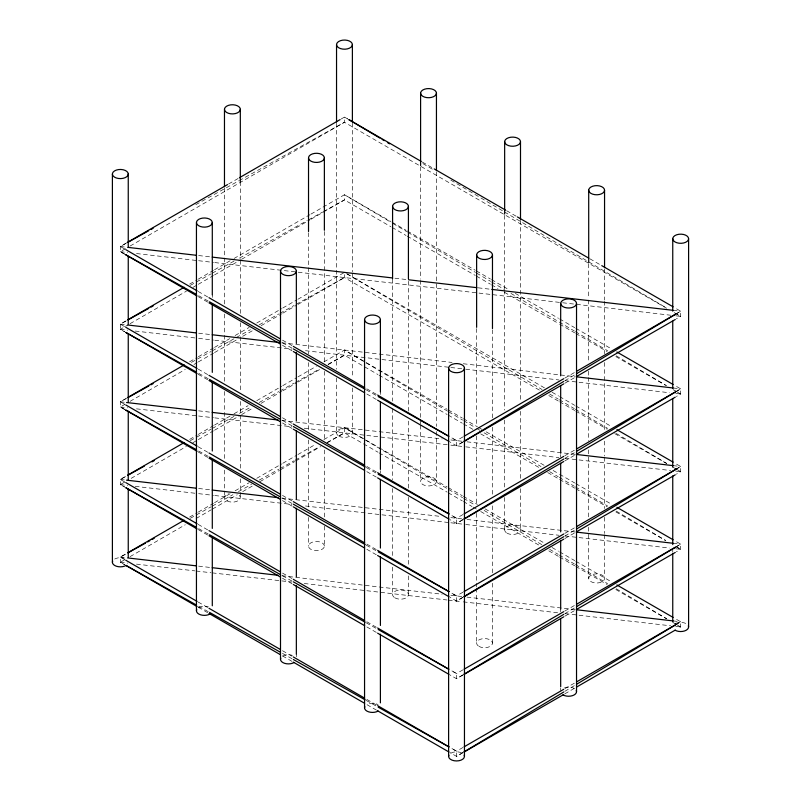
<?xml version="1.0" encoding="UTF-8"?>
<svg xmlns="http://www.w3.org/2000/svg" width="801" height="801" viewBox="0 0 801 801"><rect width="100%" height="100%" fill="white"/><g stroke="black" fill="none" stroke-linecap="round" stroke-linejoin="round"><path stroke-width="0.6" stroke-dasharray="4 3" d="M462.968 441.932L456.54 445.787L450.052 442.042M564.855 380.755L574.507 374.958M675.313 314.423L680.68 311.209L674.192 307.464M462.968 519.569L456.54 523.433L450.052 519.689M564.855 458.402L574.507 452.605M675.313 392.069L680.68 388.855L674.192 385.111M462.968 597.216L456.54 601.08L450.052 597.336M564.855 536.049L574.507 530.252M675.313 469.716L680.68 466.502L674.192 462.758M462.968 674.863L456.54 678.727L450.052 674.983M564.855 613.686L574.507 607.899M675.313 547.363L680.68 544.149L674.192 540.395M462.968 752.509L456.54 756.374L450.052 752.63M564.855 691.333L574.507 685.546M675.313 625.01L680.68 621.786L674.192 618.042M124.646 254.177L120.32 251.674L120.32 246.508L126.818 242.753M228.605 183.99L238.348 178.363M341.216 118.969L344.46 117.096L347.704 118.969L344.46 117.096L344.46 122.273L666.622 308.265M124.676 254.127L120.32 251.674L128.981 246.678M130.062 246.057L344.46 122.273L240.59 179.845M128.981 324.325L120.32 329.321L124.676 331.774L120.32 329.321L120.32 324.145L126.818 320.4M189.617 284.135L197.196 279.759M198.288 279.138L213.446 270.388M214.528 269.757L232.931 259.134M234.012 258.503L309.817 214.748M310.898 214.117L344.46 194.743L390.948 221.577M130.062 323.694L186.373 291.194M192.871 287.439L197.196 284.936M198.288 284.315L213.446 275.564M214.528 274.933L240.51 259.935M241.592 259.304L309.817 219.925M310.898 219.294L344.46 199.92L390.948 226.753M124.646 409.471L120.32 406.968L120.32 401.792L126.818 398.047M189.617 361.782L197.196 357.406M198.288 356.785L213.446 348.035M214.528 347.404L229.687 338.653M235.104 335.529L249.181 327.399M256.761 323.023L281.662 308.645M282.743 308.025L296.821 299.894M297.902 299.264L344.46 272.39L344.46 277.567L540.134 390.538M124.676 409.421L120.32 406.968L124.656 404.475M130.062 401.341L185.291 369.461M193.952 364.465L197.196 362.583M198.288 361.962L213.446 353.211M214.528 352.58L237.266 339.454M242.683 336.33L252.425 330.703M261.086 325.697L281.662 313.822M282.743 313.201L296.821 305.071M297.902 304.44L344.46 277.567L295.259 304.831M124.656 482.112L120.32 484.615L124.676 487.058L120.32 484.615L120.32 479.439L126.818 475.694M189.617 439.429L197.196 435.053M198.288 434.432L213.446 425.681M214.528 425.051L232.931 414.427M234.012 413.797L248.09 405.676M256.761 400.67L281.662 386.292M282.743 385.671L296.821 377.541M297.902 376.911L316.315 366.287M323.894 361.912L344.46 350.037L377.982 369.381M131.154 478.367L186.373 446.477M192.871 442.733L197.196 440.23M198.288 439.609L213.446 430.858M214.528 430.227L240.51 415.228M241.592 414.598L253.506 407.719M261.086 403.344L281.662 391.469M282.743 390.848L296.821 382.718M297.902 382.087L319.559 369.591M328.22 364.585L344.46 355.213L377.982 374.558M124.656 559.759L120.32 562.262L124.676 564.705L120.32 562.262L120.32 557.085L126.818 553.331M189.617 517.076L197.196 512.7M198.288 512.079L213.446 503.318M214.528 502.698L230.768 493.316M235.104 490.823L249.181 482.693M256.761 478.317L281.662 463.939M282.743 463.308L296.821 455.188M297.902 454.557L315.224 444.555M323.894 439.559L344.46 427.674L377.982 447.028M130.062 556.635L185.291 524.755M196.115 518.497L211.274 509.746M212.365 509.126L237.266 494.748M242.683 491.624L253.506 485.366M260.005 481.621L279.499 470.367M280.58 469.736L294.658 461.616M295.739 460.986L320.64 446.608M327.138 442.853L344.46 432.85L377.982 452.205M463.028 436.865L456.54 440.61L451.093 437.556M564.815 378.102L574.567 372.475M676.344 313.712L680.68 311.209L680.68 316.385L676.344 318.888M463.028 442.042L456.54 445.787L456.54 440.61L450.052 436.865M564.815 383.279L574.567 377.651M463.028 514.512L456.54 518.257L451.093 515.203M564.815 455.749L574.567 450.122M676.344 391.349L680.68 388.855L680.68 394.032L676.344 396.525M463.028 519.689L456.54 523.433L456.54 518.257L450.052 514.512M564.815 460.925L574.567 455.298M463.028 592.159L456.54 595.904L451.093 592.85M564.815 533.386L574.567 527.769M676.344 468.996L680.68 466.502L680.68 471.679L676.344 474.172M463.028 597.336L456.54 601.08L456.54 595.904L450.052 592.159M564.815 538.562L574.567 532.945M463.028 669.806L456.54 673.551L451.093 670.497M564.815 611.033L574.567 605.406M676.344 546.642L680.68 544.149L680.68 549.326L676.344 551.819M463.028 674.983L456.54 678.727L456.54 673.551L450.052 669.806M564.815 616.209L574.567 610.582M463.028 747.443L456.54 751.198L451.093 748.144M564.815 688.68L574.567 683.053M676.344 624.289L680.68 621.786L680.68 626.963L677.426 628.845M463.028 752.62L456.54 756.374L456.54 751.198L450.052 747.453M564.815 693.856L574.567 688.229M124.646 249.001L120.32 246.508L126.878 242.863M195.764 204.686L239.499 180.445M124.646 326.648L120.32 324.145L126.878 320.51M190.298 285.366L211.074 273.852M212.165 273.241L234.032 261.126M239.499 258.092L307.294 220.525M308.385 219.915L322.593 212.035M323.694 211.434L344.46 199.92L344.46 194.743L391.729 222.758M124.646 404.295L120.32 401.792L126.878 398.157M191.389 362.402L211.074 351.499M212.165 350.888L235.124 338.162M236.215 337.561L250.433 329.682M259.184 324.836L278.858 313.922M279.96 313.321L294.167 305.441M124.646 481.942L120.32 479.439L126.878 475.804M190.298 440.66L211.074 429.146M212.165 428.535L234.032 416.42M239.499 413.386L251.524 406.718M259.184 402.482L278.858 391.569M279.96 390.968L294.167 383.088M295.259 382.477L319.319 369.151M328.06 364.295L344.46 355.213L344.46 350.037L447.589 411.153M124.646 559.579L120.32 557.085L126.878 553.451M190.298 518.297L211.074 506.793M212.165 506.182L232.941 494.668M238.408 491.634L251.524 484.365M259.184 480.119L278.858 469.216M279.96 468.605L294.167 460.735M295.259 460.124L319.319 446.798M326.968 442.553L344.46 432.85L344.46 427.674L447.589 488.8M120.32 246.508L127.78 247.359M198.598 255.539L211.023 256.981M394.913 278.207L407.339 279.639M478.157 287.819L490.582 289.261M673.22 310.347L680.68 311.209M120.32 251.674L127.78 252.535M136.47 253.547L197.356 260.575M198.598 260.715L213.507 262.438M214.748 262.578L561.401 302.608M562.642 302.758L670.737 315.234M675.714 315.804L680.68 316.385L674.232 312.56M120.32 324.145L127.78 325.006M198.598 333.186L211.023 334.618M281.842 342.798L452.064 362.452M463.248 363.744L575.068 376.66M673.22 387.994L680.68 388.855M120.32 329.321L127.78 330.182M135.229 331.043L197.356 338.222M198.598 338.362L213.507 340.085M214.748 340.225L291.784 349.126M305.451 350.698L449.581 367.349M450.823 367.489L464.49 369.061M465.731 369.211L558.918 379.964M565.126 380.685L669.496 392.74M675.714 393.451L680.68 394.032L673.16 389.576M120.32 401.792L125.286 402.372M198.598 410.833L211.023 412.265M281.842 420.445L442.122 438.948M450.823 439.959L462.007 441.251M466.973 441.822L575.068 454.307M673.22 465.641L680.68 466.502M120.32 406.968L127.78 407.829M136.47 408.84L197.356 415.869M198.598 416.009L213.507 417.732M214.748 417.872L291.784 426.773M304.21 428.205L449.581 444.986M450.823 445.136L464.49 446.708M465.731 446.858L558.918 457.611M565.126 458.332L670.737 470.527M675.714 471.098L680.68 471.679L674.232 467.854M120.32 479.439L125.286 480.019M198.598 488.48L211.023 489.912M281.842 498.092L440.88 516.455M450.823 517.606L462.007 518.898M466.973 519.469L575.068 531.954M673.22 543.288L680.68 544.149M120.32 484.615L127.78 485.476M135.229 486.337L197.356 493.516M198.598 493.656L213.507 495.378M214.748 495.519L291.784 504.42M305.451 505.992L449.581 522.632M450.823 522.783L464.49 524.355M465.731 524.505L558.918 535.258M565.126 535.979L669.496 548.034M675.714 548.745L680.68 549.326L675.313 546.142M120.32 557.085L127.78 557.947M198.598 566.127L211.023 567.559M281.842 575.739L442.122 594.242M450.823 595.253L462.007 596.545M466.973 597.115L575.068 609.591M673.22 620.925L680.68 621.786M120.32 562.262L127.78 563.123M136.47 564.124L194.873 570.873M196.115 571.013L211.023 572.735M212.265 572.875L291.784 582.057M304.21 583.498L447.088 599.999M448.34 600.139L462.007 601.721M463.248 601.861L557.676 612.765M565.126 613.626L670.737 625.821M675.714 626.392L680.68 626.963L673.16 622.507M198.658 295.699L208.45 301.206M282.443 342.788L292.235 348.285M366.227 389.867L376.019 395.364M198.658 373.346L208.45 378.853M282.443 420.435L292.235 425.932M366.227 467.514L376.019 473.011M198.658 450.993L208.45 456.5M282.443 498.072L292.235 503.579M366.227 545.161L376.019 550.657M198.658 528.64L208.45 534.147M282.443 575.719L292.235 581.226M366.227 622.808L376.019 628.304M198.658 606.287L208.45 611.794M282.443 653.366L292.235 658.873M366.227 700.444L376.019 705.951M422.297 162.032L433.111 168.28M506.622 210.713L516.355 216.34M589.866 258.773L600.68 265.021M674.192 312.64L680.68 316.385M392.029 222.207L406.087 230.318M407.168 230.938L475.273 270.267M476.355 270.888L490.412 278.998M491.494 279.629L508.785 289.612M515.273 293.356L558.517 318.327M559.599 318.948L574.738 327.689M575.819 328.31L611.493 348.906M392.029 227.384L406.087 235.494M407.168 236.115L475.273 275.444M476.355 276.065L490.412 284.175M491.494 284.806L497.982 288.55M504.46 292.295L558.517 323.504M559.599 324.125L574.738 332.866M575.819 333.486L607.168 351.589M615.819 356.575L665.541 385.291M673.11 389.656L680.68 394.032M544.46 387.854L345.541 273.011L542.107 389.536M552.029 392.22L558.517 395.964M559.599 396.595L574.738 405.336M575.819 405.957L611.493 426.553M548.785 395.524L558.517 401.141M559.599 401.772L574.738 410.512M575.819 411.133L607.168 429.236M614.737 433.601L666.622 463.559M673.11 467.303L680.68 471.679M379.063 370.002L447.168 409.331M448.25 409.952L462.297 418.062M463.378 418.693L477.436 426.803M478.517 427.424L481.761 429.296M486.087 431.799L544.46 465.501M553.111 470.497L558.517 473.611M559.599 474.242L574.738 482.973M575.819 483.604L611.493 504.199M379.063 375.178L447.168 414.507M448.25 415.128L462.297 423.238M463.378 423.869L473.111 429.486M480.68 433.852L540.134 468.185M547.704 472.55L558.517 478.788M559.599 479.419L574.738 488.149M575.819 488.78L607.168 506.883M615.819 511.869L665.541 540.585M676.354 546.823L680.68 549.326M198.157 291.444L207.89 297.061M282.483 340.125L292.215 345.742M366.808 388.805L376.54 394.422M198.157 296.62L207.89 302.237M282.483 345.301L292.215 350.918M366.808 393.982L376.54 399.599M379.063 447.649L447.168 486.978M448.25 487.599L462.297 495.709M463.378 496.34L477.436 504.45M485.005 508.815L544.46 543.148M552.029 547.514L558.517 551.258M559.599 551.889L574.738 560.62M575.819 561.251L611.493 581.846M379.063 452.825L447.168 492.154M448.25 492.775L462.297 500.885M463.378 501.516L472.029 506.502M473.111 507.133L476.355 509.005M480.68 511.499L540.134 545.831M548.785 550.818L558.517 556.435M559.599 557.065L574.738 565.796M575.819 566.427L607.168 584.52M615.819 589.516L666.622 618.853M673.11 622.597L680.68 626.963M198.157 369.091L207.89 374.708M282.483 417.772L292.215 423.389M366.808 466.452L376.54 472.069M198.157 374.267L207.89 379.884M282.483 422.948L292.215 428.565M366.808 471.629L376.54 477.246M198.157 446.738L207.89 452.355M282.483 495.418L292.215 501.036M366.808 544.099L376.54 549.716M198.157 451.914L207.89 457.531M282.483 500.595L292.215 506.212M366.808 549.276L376.54 554.893M198.157 524.375L207.89 530.002M282.483 573.065L292.215 578.682M366.808 621.746L376.54 627.363M198.157 529.551L207.89 535.178M282.483 578.242L292.215 583.859M366.808 626.923L376.54 632.54M198.157 602.022L207.89 607.639M282.483 650.712L292.215 656.329M366.808 699.393L376.54 705.01M198.157 607.198L207.89 612.815M282.483 655.889L292.215 661.506M376.54 710.187L366.808 704.57A7.92 4.576 0 0 1 378.082 704.61M422.878 163.574L433.621 169.942M450.803 180.125L503.439 211.324M504.52 211.965L666.712 308.105M392.8 223.389L406.768 231.669M407.839 232.31L475.514 272.42M476.585 273.051L490.552 281.331M491.624 281.972L504.52 289.612M510.958 293.426L558.227 321.441M559.298 322.082L574.337 330.993M575.408 331.634L607.639 350.738M616.229 355.824L666.712 385.752M549.626 394.002L558.227 399.088M559.298 399.729L574.337 408.64M575.408 409.281L607.639 428.375M616.229 433.471L666.712 463.399M448.66 411.794L462.628 420.074M463.699 420.705L475.514 427.714M476.585 428.345L479.809 430.257M484.104 432.8L541.035 466.552M549.626 471.639L558.227 476.735M559.298 477.376L574.337 486.287M575.408 486.928L607.639 506.022M616.229 511.118L665.641 540.405M448.66 489.441L462.628 497.711M463.699 498.352L475.514 505.361M484.104 510.447L542.107 544.83M549.626 549.286L558.227 554.382M559.298 555.023L574.337 563.934M575.408 564.565L607.639 583.669M616.229 588.765L666.712 618.692M672.75 548.325L672.75 552.069M604.555 268.856L604.555 300.065M604.555 301.306L604.555 353.742M604.555 362.483L604.555 431.138M604.555 441.121L604.555 456.099M604.555 457.351L604.555 508.535M604.555 517.266L604.555 533.496M604.555 534.748L604.555 578.442A7.92 4.576 0 0 1 592.66 582.397A7.92 4.576 0 0 1 592.66 574.477A7.92 4.576 0 0 1 604.555 578.442M588.705 263.859L588.705 298.813M588.705 300.065L588.705 362.483M588.705 371.213L588.705 376.21M588.705 377.461L588.705 441.121M588.705 449.862L588.705 517.266M588.705 527.258L588.705 578.442M560.68 454.487L560.68 456.981M560.68 609.281L560.68 611.774M560.68 687.929L560.68 690.422M520.5 220.325L520.5 401.331M520.5 411.324L520.5 479.979M520.5 488.72L520.5 529.912M504.65 215.329L504.65 288.981M504.65 290.232L504.65 410.072M504.65 420.054L504.65 488.72M504.65 497.451L504.65 529.912M492.475 329.812L492.475 418.442M492.475 427.183L492.475 495.839M492.475 505.831L492.475 573.236M492.475 583.218L492.475 643.143M476.625 328.56L476.625 425.932M476.625 435.924L476.625 504.58M476.625 513.321L476.625 581.977M476.625 583.218L476.625 586.973M476.625 588.214L476.625 643.143M436.445 171.794L436.445 426.452M436.445 431.449L436.445 481.381A7.92 4.576 0 0 1 424.56 485.346A7.92 4.576 0 0 1 424.56 477.416A7.92 4.576 0 0 1 436.445 481.381M420.595 166.808L420.595 279.159M420.595 280.4L420.595 418.963M420.595 420.215L420.595 423.959M420.595 425.211L420.595 481.381M408.42 281.281L408.42 411.113M408.42 421.096L408.42 488.51M408.42 497.241L408.42 565.907M408.42 575.889L408.42 594.612M392.58 278.788L392.58 401.121M392.58 408.61L392.58 479.769M392.58 488.51L392.58 557.166M392.58 567.148L392.58 594.612M380.405 392.019L380.405 394.513M380.405 470.668L380.405 473.161M352.39 123.274L352.39 271.819M352.39 273.071L352.39 377.932M352.39 387.914L352.39 432.85M336.54 123.274L336.54 369.191M336.54 377.932L336.54 432.85M324.375 231.509L324.375 362.583M324.375 371.324L324.375 439.979M324.375 449.962L324.375 517.376M324.375 526.117L324.375 546.092A7.92 4.576 0 0 1 312.48 550.047A7.92 4.576 0 0 1 312.48 542.127A7.92 4.576 0 0 1 324.375 546.092M308.525 232.761L308.525 266.463M308.525 267.714L308.525 353.842M308.525 362.583L308.525 429.997M308.525 439.979L308.525 508.635M308.525 517.376L308.525 546.092M296.35 654.327L296.35 656.82M240.32 181.737L240.32 259.123M240.32 260.375L240.32 314.052M240.32 322.793L240.32 391.449M240.32 401.441L240.32 413.917M240.32 415.168L240.32 470.097M240.32 478.838L240.32 491.313M240.32 492.565L240.32 497.561M224.47 187.975L224.47 304.07M224.47 314.052L224.47 334.027M224.47 335.279L224.47 382.708M224.47 391.449L224.47 460.104M224.47 470.097L224.47 497.561M212.295 294.968L212.295 297.461M675.073 623.729A7.92 4.576 0 0 1 686.287 623.729M564.645 687.709A7.92 4.576 0 0 1 574.207 688.439M239.259 495.268A7.92 4.576 0 0 1 236.355 501.516A7.92 4.576 0 0 1 225.532 499.844A7.92 4.576 0 0 1 228.425 493.596M450.933 753.14A7.92 4.576 0 0 1 462.137 753.14M282.823 656.079A7.92 4.576 0 0 1 292.395 655.358M198.768 607.558A7.92 4.576 0 0 1 208.34 606.828M114.713 559.028A7.92 4.576 0 0 1 124.285 558.297M506.973 533.146A7.92 4.576 0 0 0 520.229 531.093A7.92 4.576 0 0 0 510.517 525.496A7.92 4.576 0 0 0 506.973 533.146M338.863 436.094A7.92 4.576 0 0 0 352.12 434.042A7.92 4.576 0 0 0 342.417 428.435A7.92 4.576 0 0 0 338.863 436.094M478.948 646.377A7.92 4.576 0 0 0 492.204 644.324A7.92 4.576 0 0 0 482.502 638.727A7.92 4.576 0 0 0 478.948 646.377M394.893 597.846A7.92 4.576 0 0 0 408.16 595.804A7.92 4.576 0 0 0 398.447 590.197A7.92 4.576 0 0 0 394.893 597.846"/><path stroke-width="1.2" d="M464.039 441.281L563.784 381.396M576.65 373.666L675.313 314.423M464.039 518.928L563.784 459.043M576.65 451.313L675.313 392.069M464.039 596.575L563.784 536.69M576.65 528.96L675.313 469.716M464.039 674.222L563.784 614.337M576.65 606.607L675.313 547.363M464.039 751.869L563.784 691.984M576.65 684.254L675.313 625.01M127.9 242.122L227.524 184.61M239.429 177.732L340.135 119.599M127.9 319.769L184.21 287.269M127.9 397.416L184.21 364.906M127.9 475.063L184.21 442.553M127.9 552.71L184.21 520.199M464.119 436.235L563.734 378.723M576.73 371.223L675.263 314.332M464.119 441.411L563.734 383.899M576.73 376.4L675.263 319.509M464.119 513.882L563.734 456.37M576.73 448.87L675.263 391.979M464.119 519.058L563.734 461.546M576.73 454.047L675.263 397.156M464.119 591.528L563.734 534.017M576.73 526.517L675.263 469.626M464.119 596.705L563.734 539.193M576.73 531.694L675.263 474.803M464.119 669.175L563.734 611.664M576.73 604.164L675.263 547.273M464.119 674.352L563.734 616.84M576.73 609.341L675.263 552.45M464.119 746.822L563.734 689.311M576.73 681.801L675.263 624.92M464.119 751.999L563.734 694.487M576.73 686.978L675.263 630.097M127.97 242.262L148.746 230.748M150.938 229.537L153.121 228.325M127.97 319.909L148.746 308.395M150.938 307.183L153.121 305.972M127.97 397.556L148.746 386.042M150.938 384.83L153.121 383.619M127.97 475.203L144.37 466.112M152.03 461.867L154.213 460.655M127.97 552.84L145.472 543.148M147.654 541.937L149.847 540.725M152.03 539.514L154.213 538.302M127.78 247.359L196.115 255.259M212.265 257.121L392.42 277.927M408.58 279.789L476.915 287.679M491.824 289.401L673.22 310.347M127.78 325.006L196.115 332.896M212.265 334.768L279.359 342.508M576.309 376.8L673.22 387.994M126.538 402.513L196.115 410.543M212.265 412.415L278.117 420.014M576.309 454.447L673.22 465.641M126.538 480.159L196.115 488.189M212.265 490.062L278.117 497.661M576.309 532.094L673.22 543.288M127.78 557.947L196.115 565.836M212.265 567.699L278.117 575.308M576.309 609.741L673.22 620.925M125.757 254.738L196.485 294.478M209.542 301.817L280.27 341.556M293.326 348.896L365.136 389.256M378.192 396.595L448.92 436.335L377.621 395.053M196.485 372.125L125.757 332.385L197.076 373.636M209.542 379.464L280.27 419.203M293.326 426.543L365.136 466.903M378.192 474.232L448.92 513.982M125.757 410.032L196.485 449.772M209.542 457.111L280.27 496.85M293.326 504.189L365.136 544.55M378.192 551.879L448.92 591.629M196.485 527.418L125.757 487.679L197.076 528.93M209.542 534.758L280.27 574.497M293.326 581.836L365.136 622.187M378.192 629.526L448.92 669.276L377.621 627.994M196.485 605.065L125.757 565.316L197.076 606.577M209.542 612.405L280.27 652.144M293.326 659.483L365.136 699.834M378.192 707.173L448.92 746.922M421.216 161.412L348.785 119.589L379.914 138.102M434.192 168.901L505.541 210.092M517.436 216.961L588.785 258.152M601.761 265.642L673.11 306.833M616.9 352.029L673.11 384.48M616.9 429.676L673.11 462.127M616.9 507.323L673.11 539.774M125.727 249.622L197.076 290.813M208.971 297.682L280.32 338.873M293.296 346.372L364.645 387.564M125.727 254.798L197.076 295.99M208.971 302.858L280.32 344.05M293.296 351.539L364.645 392.74M377.621 400.23L448.971 441.421M616.9 584.96L673.11 617.421M125.727 327.269L197.076 368.46M208.971 375.329L280.32 416.52M293.296 424.009L364.645 465.211M377.621 472.7L448.971 513.892M208.971 380.505L280.32 421.696M293.296 429.186L364.645 470.387M377.621 477.877L448.971 519.068M125.727 404.916L197.076 446.107M208.971 452.976L280.32 494.167M293.296 501.656L364.645 542.858M377.621 550.347L448.971 591.538M125.727 410.092L197.076 451.283M208.971 458.152L280.32 499.343M293.296 506.833L364.645 548.034M377.621 555.524L448.971 596.715M125.727 482.562L197.076 523.754M208.971 530.622L280.32 571.814M293.296 579.303L364.645 620.495M208.971 535.799L280.32 576.99M293.296 584.48L364.645 625.671M377.621 633.17L448.971 674.362M125.727 560.209L197.076 601.401M208.971 608.269L280.32 649.461M293.296 656.95L364.645 698.142M377.621 705.631L448.971 746.832M208.971 613.446L280.32 654.637M293.296 662.127L364.645 703.318M377.621 710.807L448.971 752.009M382.057 139.384L384.21 140.656M387.434 142.558L389.576 143.84M688.6 238.738A7.92 4.576 0 0 1 676.715 242.703A7.92 4.576 0 0 1 676.715 234.773A7.92 4.576 0 0 1 688.6 238.738L688.6 626.963M672.75 238.738L672.75 311.138M672.75 321.131L672.75 388.535M672.75 398.528L672.75 467.183M672.75 475.924L672.75 544.58M672.75 553.311L672.75 621.976M604.555 190.207A7.92 4.576 0 0 1 592.66 194.172A7.92 4.576 0 0 1 592.66 186.243A7.92 4.576 0 0 1 604.555 190.207L604.555 267.604M588.705 190.207L588.705 262.608M576.53 303.439A7.92 4.576 0 0 1 564.645 307.404A7.92 4.576 0 0 1 564.645 299.484A7.92 4.576 0 0 1 576.53 303.439L576.53 691.674M560.68 303.439L560.68 375.839M560.68 385.832L560.68 453.236M560.68 463.228L560.68 531.884M560.68 540.625L560.68 609.281M560.68 619.263L560.68 686.677M520.5 141.677A7.92 4.576 0 0 1 508.605 145.642A7.92 4.576 0 0 1 508.605 137.722A7.92 4.576 0 0 1 520.5 141.677L520.5 219.073M504.65 141.677L504.65 214.087M492.475 254.908A7.92 4.576 0 0 1 480.59 258.873A7.92 4.576 0 0 1 480.59 250.953A7.92 4.576 0 0 1 492.475 254.908L492.475 328.56M476.625 254.908L476.625 327.319M464.46 368.15A7.92 4.576 0 0 1 452.575 372.105A7.92 4.576 0 0 1 452.575 364.185A7.92 4.576 0 0 1 464.46 368.15L464.46 756.374M448.61 368.15L448.61 756.374M436.445 93.156A7.92 4.576 0 0 1 424.56 97.111A7.92 4.576 0 0 1 424.56 89.191A7.92 4.576 0 0 1 436.445 93.156L436.445 170.553M420.595 93.156L420.595 165.557M408.42 206.388A7.92 4.576 0 0 1 396.535 210.343A7.92 4.576 0 0 1 396.535 202.423A7.92 4.576 0 0 1 408.42 206.388L408.42 278.788M392.58 206.388L392.58 278.788M380.405 319.619A7.92 4.576 0 0 1 368.52 323.584A7.92 4.576 0 0 1 368.52 315.654A7.92 4.576 0 0 1 380.405 319.619L380.405 392.019M380.405 402.002L380.405 469.416M380.405 479.399L380.405 548.064M380.405 556.795L380.405 625.461M380.405 634.192L380.405 702.857M364.555 319.619L364.555 707.844M352.39 44.626A7.92 4.576 0 0 1 340.505 48.591A7.92 4.576 0 0 1 340.505 40.661A7.92 4.576 0 0 1 352.39 44.626L352.39 122.022M336.54 44.626L336.54 122.022M324.375 157.857A7.92 4.576 0 0 1 312.48 161.822A7.92 4.576 0 0 1 312.48 153.892A7.92 4.576 0 0 1 324.375 157.857L324.375 230.257M308.525 157.857L308.525 231.509M296.35 271.088A7.92 4.576 0 0 1 284.465 275.053A7.92 4.576 0 0 1 284.465 267.123A7.92 4.576 0 0 1 296.35 271.088L296.35 343.489M296.35 352.23L296.35 420.885M296.35 430.878L296.35 499.534M296.35 508.275L296.35 576.93M296.35 585.671L296.35 654.327M280.5 271.088L280.5 659.323M240.32 109.326A7.92 4.576 0 0 1 228.425 113.291A7.92 4.576 0 0 1 228.425 105.372A7.92 4.576 0 0 1 240.32 109.326L240.32 181.737M224.47 109.326L224.47 186.723M212.295 222.558A7.92 4.576 0 0 1 200.41 226.523A7.92 4.576 0 0 1 200.41 218.603A7.92 4.576 0 0 1 212.295 222.558L212.295 294.968M212.295 304.951L212.295 372.365M212.295 382.347L212.295 451.003M212.295 459.744L212.295 528.4M212.295 538.392L212.295 605.796M196.445 222.558L196.445 610.793M128.25 174.037A7.92 4.576 0 0 1 116.355 177.992A7.92 4.576 0 0 1 116.355 170.072A7.92 4.576 0 0 1 128.25 174.037L128.25 246.438M128.25 256.42L128.25 323.834M128.25 333.817L128.25 402.472M128.25 411.213L128.25 479.869M128.25 488.61L128.25 557.266M112.4 174.037L112.4 562.262M688.329 625.781A7.92 4.576 0 0 1 684.645 630.928A7.92 4.576 0 0 1 675.073 630.207M576.259 690.482A7.92 4.576 0 0 1 572.575 695.628A7.92 4.576 0 0 1 563.003 694.908M464.19 755.193A7.92 4.576 0 0 1 456.54 760.95A7.92 4.576 0 0 1 448.88 755.193M378.082 711.078A7.92 4.576 0 0 1 368.52 711.809A7.92 4.576 0 0 1 364.825 706.662M294.027 662.557A7.92 4.576 0 0 1 284.465 663.278A7.92 4.576 0 0 1 280.771 658.132M209.982 614.027A7.92 4.576 0 0 1 200.41 614.757A7.92 4.576 0 0 1 196.716 609.611M125.927 565.496A7.92 4.576 0 0 1 116.355 566.227A7.92 4.576 0 0 1 112.671 561.08"/></g></svg>
